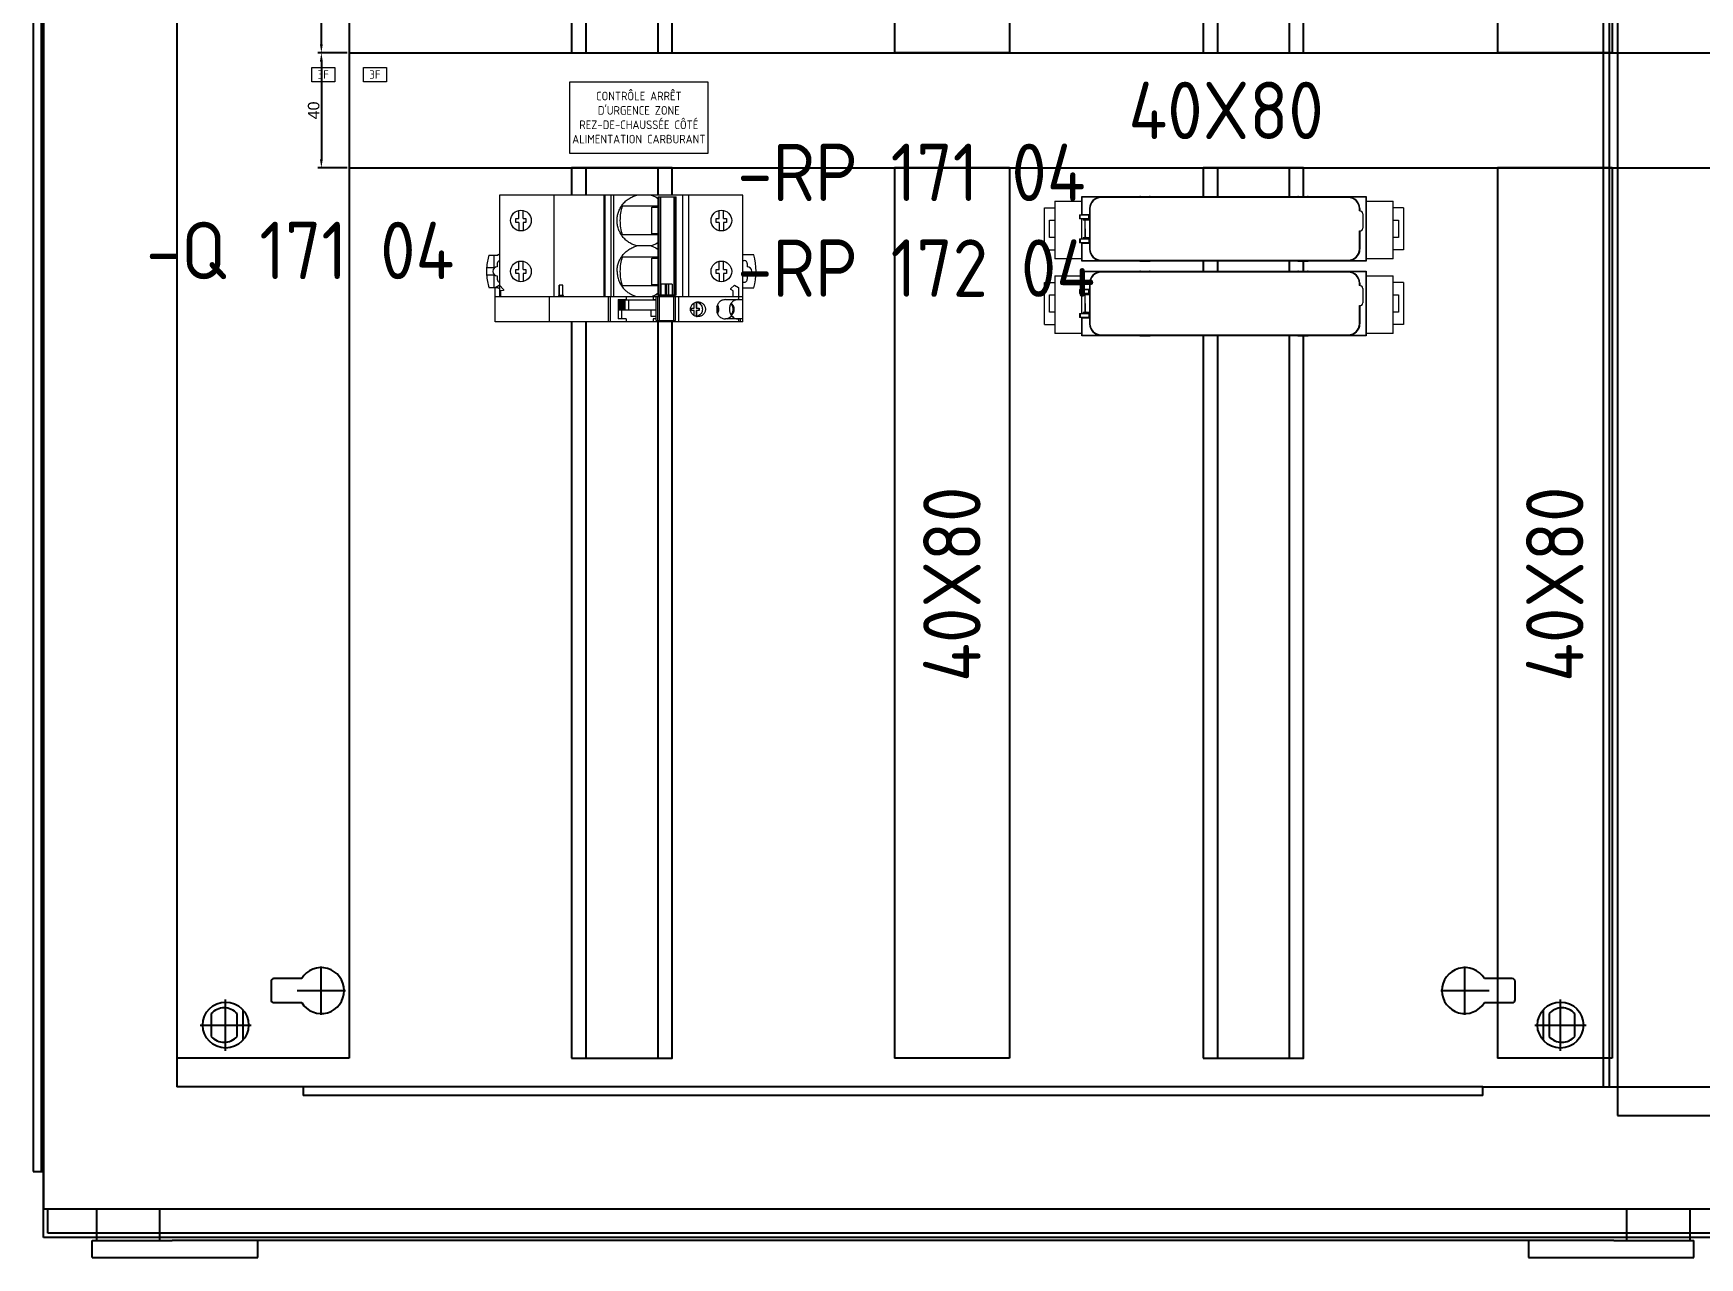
# Model space of a CAD drawing. Header units: millimetres. Extents: x 37984 to 70752, y 14140 to 37584.
# Drawn here: x 45240 to 45821, y 26760 to 27186 of the extents above; entities that cross this region are included whole.
import ezdxf
from ezdxf.enums import TextEntityAlignment as Align

# ---------------------------------------------------------------- set-up
doc = ezdxf.new("R2010")
doc.units = ezdxf.units.MM
doc.set_wipeout_variables(frame=1)
doc.layers.add('! NO PLOT !', color=7, linetype='Continuous', true_color=0xff75dd, plot=False)
doc.layers.add('000-PI-Oprema', color=30, linetype='Continuous', lineweight=5)
for name, color, linetype in [('000-PI-ORMAR', 2, 'Continuous'), ('000-PI_TEXT', 7, 'Continuous'), ('002-PI-Kabelska kanalica', 150, 'Continuous'), ('004-PI-DIN Šina', 3, 'Continuous')]:
    doc.layers.add(name, color=color, linetype=linetype)
doc.styles.add('PI0', font='isocpeur.ttf', dxfattribs={"width": 0.9})
doc.styles.get("Standard").update_dxf_attribs({"font": 'arial.ttf'})
doc.dimstyles.new('ISO-25', dxfattribs={"dimtxt": 4, "dimasz": 3, "dimexe": 1.25, "dimexo": 0.625, "dimtad": 1, "dimtxsty": 'Standard', "dimcen": 3, "dimadec": 0, "dimazin": 0, "dimtfac": 1, "dimtmove": 0, "dimatfit": 3, "dimfxl": 1, "dimarcsym": 0})

# ---------------------------------------------------------------- blocks, each defined once
blk = doc.blocks.new('8606.000_montažna')
at = {"layer": '! NO PLOT !'}
for p, q in [((51182.39, 38449.42), (51182.39, 36559.42)), ((50733.69, 36584.52), (50733.69, 36601.32)), ((51132.09, 36584.52), (51132.09, 36601.32)), ((50716.19, 36596.12), (50716.19, 36589.72)), ((50726.89, 36597.12), (50717.19, 36597.12)), ((51148.59, 36597.12), (51138.9, 36597.12)), ((51149.59, 36589.72), (51149.59, 36596.12)), ((50700.39, 36572.52), (50700.39, 36589.32)), ((50717.19, 36588.72), (50726.89, 36588.72)), ((50725.29, 36592.92), (50742.09, 36592.92)), ((51123.69, 36592.92), (51140.49, 36592.92)), ((51138.9, 36588.72), (51148.59, 36588.72)), ((51165.39, 36572.52), (51165.39, 36589.32)), ((50695.39, 36584.89), (50695.39, 36576.95)), ((50704.39, 36576.95), (50704.39, 36584.89)), ((50706.39, 36586.21), (50706.39, 36575.63)), ((51159.39, 36586.21), (51159.39, 36575.63)), ((51161.39, 36584.89), (51161.39, 36576.95)), ((51170.39, 36576.95), (51170.39, 36584.89)), ((50691.99, 36580.92), (50708.79, 36580.92)), ((51156.99, 36580.92), (51173.79, 36580.92))]:
    blk.add_line(p, q, dxfattribs=at)
for centre in [(50700.39, 36580.92), (51165.39, 36580.92)]:
    blk.add_circle(centre, 8, dxfattribs=at)
for centre, radius, start, end in [((50733.69, 36592.92), 8, 211.66824, 148.33176), ((51132.09, 36592.92), 8, 31.66824, 328.33176), ((50717.19, 36596.12), 1, 90, 180), ((51148.59, 36596.12), 1, 0, 90), ((50717.19, 36589.72), 1, 180, 270), ((51148.59, 36589.72), 1, 270, 0), ((50699.89, 36580.92), 6, 41.40962, 138.59038), ((51165.89, 36580.92), 6, 41.40962, 138.59038), ((50699.89, 36580.92), 6, 221.40962, 318.59038), ((51165.89, 36580.92), 6, 221.40962, 318.59038)]:
    blk.add_arc(centre, radius, start, end, dxfattribs=at)
at = {"layer": '000-PI-ORMAR'}
for p, q in [((50683.39, 38449.42), (50683.39, 36559.42)), ((50727.39, 36559.42), (50683.39, 36559.42)), ((51138.39, 36559.42), (50727.39, 36559.42)), ((50727.39, 36559.42), (50727.39, 36556.42)), ((51138.39, 36559.42), (51182.39, 36559.42)), ((51138.39, 36556.42), (51138.39, 36559.42)), ((51138.39, 36556.42), (50727.39, 36556.42))]:
    blk.add_line(p, q, dxfattribs=at)
blk = doc.blocks.new('*U529')
at = {"layer": '004-PI-DIN Šina'}
blk.add_lwpolyline([(220, -17.5), (220, 17.5), (0, 17.5), (0, -17.5)], close=True, dxfattribs=at)
for points in [[(0, 12.5), (220, 12.5)], [(0, -12.5), (220, -12.5)]]:
    blk.add_lwpolyline(points, dxfattribs=at)
blk = doc.blocks.new('*U528')
at = {"layer": '002-PI-Kabelska kanalica'}
for p, q in [((-20, 120), (20, 120)), ((-20, -100), (-20, 120)), ((20, -100), (20, 120)), ((-20, -100), (20, -100))]:
    blk.add_line(p, q, dxfattribs=at)
blk = doc.blocks.new('*U745')
at = {"layer": '002-PI-Kabelska kanalica'}
for p, q in [((-20, 470), (20, 470)), ((-20, -100), (-20, 470)), ((20, -100), (20, 470)), ((-20, -100), (20, -100))]:
    blk.add_line(p, q, dxfattribs=at)
blk = doc.blocks.new('*D788')
at = {"layer": '! NO PLOT !', "color": 0, "lineweight": -2, "ltscale": 0.25, "transparency": 16777216}
for p, q in [((45349.86, 27399.4), (45339.57, 27399.4)), ((45340.82, 27182.4), (45340.82, 27396.4)), ((45349.86, 27179.4), (45339.57, 27179.4))]:
    blk.add_line(p, q, dxfattribs=at)
at = {"layer": '! NO PLOT !', "color": 0, "ltscale": 0.25, "transparency": 16777216}
for points in [[(45340.32, 27396.4), (45341.32, 27396.4), (45340.82, 27399.4)], [(45340.32, 27182.4), (45341.32, 27182.4), (45340.82, 27179.4)]]:
    blk.add_solid(points, dxfattribs=at)
at = {"layer": 'Defpoints', "color": 0, "ltscale": 0.25, "transparency": 16777216}
for p in [(45340.82, 27399.4), (45350.48, 27399.4), (45350.48, 27179.4)]:
    blk.add_point(p, dxfattribs=at)
at = {"layer": '! NO PLOT !', "color": 0, "ltscale": 0.25, "transparency": 16777216, "insert": (45338.15, 27289.4), "char_height": 4, "attachment_point": 5, "rotation": 90}
blk.add_mtext('220', dxfattribs=at)
blk = doc.blocks.new('*D793')
at = {"layer": '! NO PLOT !', "color": 0, "lineweight": -2, "ltscale": 0.25, "transparency": 16777216}
for p, q in [((45349.86, 27179.4), (45339.57, 27179.4)), ((45340.82, 27176.4), (45340.82, 27142.4)), ((45349.86, 27139.4), (45339.57, 27139.4))]:
    blk.add_line(p, q, dxfattribs=at)
at = {"layer": '! NO PLOT !', "color": 0, "ltscale": 0.25, "transparency": 16777216}
for points in [[(45340.32, 27176.4), (45341.32, 27176.4), (45340.82, 27179.4)], [(45340.32, 27142.4), (45341.32, 27142.4), (45340.82, 27139.4)]]:
    blk.add_solid(points, dxfattribs=at)
at = {"layer": 'Defpoints', "color": 0, "ltscale": 0.25, "transparency": 16777216}
for p in [(45350.48, 27179.4), (45340.82, 27139.4), (45350.48, 27139.4)]:
    blk.add_point(p, dxfattribs=at)
at = {"layer": '! NO PLOT !', "color": 0, "ltscale": 0.25, "transparency": 16777216, "insert": (45338.15, 27159.4), "char_height": 4, "attachment_point": 5, "rotation": 90}
blk.add_mtext('40', dxfattribs=at)
blk = doc.blocks.new('*U1086')
at = {"layer": '004-PI-DIN Šina'}
blk.add_lwpolyline([(310, -17.5), (310, 17.5), (0, 17.5), (0, -17.5)], close=True, dxfattribs=at)
for points in [[(0, 12.5), (310, 12.5)], [(0, -12.5), (310, -12.5)]]:
    blk.add_lwpolyline(points, dxfattribs=at)
blk = doc.blocks.new('*U1085')
at = {"layer": '002-PI-Kabelska kanalica'}
for p, q in [((-20, 210), (20, 210)), ((-20, -100), (-20, 210)), ((20, -100), (20, 210)), ((-20, -100), (20, -100))]:
    blk.add_line(p, q, dxfattribs=at)
blk = doc.blocks.new('*U1084')
at = {"layer": '002-PI-Kabelska kanalica'}
for p, q in [((-20, 1510), (40, 1510)), ((-20, -100), (-20, 1510)), ((40, -100), (40, 1510))]:
    blk.add_line(p, q, dxfattribs=at)
blk = doc.blocks.new('spojnica')
at = {"layer": '! NO PLOT !', "transparency": 33554687}
for p, q in [((44763.49, 28809.4), (44763.49, 26919.4)), ((44768.49, 28811.5), (44768.49, 26919.4))]:
    blk.add_line(p, q, dxfattribs=at)
at = {"layer": '000-PI-ORMAR', "transparency": 33554687}
for p, q in [((44763.49, 26919.4), (44861.49, 26919.4)), ((44768.49, 26919.4), (44768.49, 26909.4)), ((44768.49, 26909.4), (44856.49, 26909.4))]:
    blk.add_line(p, q, dxfattribs=at)
blk = doc.blocks.new('A9F74206')
at = {"layer": '000-PI-Oprema'}
for centre, radius, start, end in [((43774.23, 37206.69), 19.35, 93.76682, 107.19779), ((43774.23, 37206.69), 19.35, 86.35908, 93.76682), ((43774.23, 37206.69), 19.35, 72.93368, 86.35908), ((43774.21, 37154.14), 22, 254.84901, 285.15099)]:
    blk.add_arc(centre, radius, start, end, dxfattribs=at)
at = {"ltscale": 0.25}
blk.add_wipeout([(43765.36, 37221.54), (43800.76, 37221.54), (43800.76, 37136.74), (43765.36, 37136.74)], dxfattribs=at).dxf.layer = '000-PI-Oprema'
at = {"layer": '000-PI-Oprema'}
for p, q in [((43765.36, 37136.74), (43765.36, 37221.54)), ((43800.76, 37221.54), (43765.36, 37221.54)), ((43768.51, 37223.54), (43768.51, 37225.18)), ((43768.51, 37222.11), (43768.51, 37223.54)), ((43772.96, 37223.54), (43768.51, 37223.54)), ((43772.66, 37222.31), (43771.46, 37222.31)), ((43772.96, 37226), (43772.96, 37223.54)), ((43775.46, 37223.54), (43775.46, 37226)), ((43779.91, 37223.54), (43775.46, 37223.54)), ((43776.96, 37222.31), (43775.76, 37222.31)), ((43779.91, 37225.19), (43779.91, 37223.54)), ((43779.91, 37223.54), (43779.91, 37222.11)), ((43800.76, 37136.74), (43800.76, 37221.54)), ((43773.51, 37214.81), (43770.69, 37214.81)), ((43773.51, 37214.81), (43773.51, 37215.81)), ((43773.51, 37215.81), (43774.91, 37215.81)), ((43774.91, 37215.81), (43774.91, 37214.81)), ((43774.91, 37214.81), (43777.73, 37214.81)), ((43791.21, 37214.81), (43788.39, 37214.81)), ((43791.21, 37214.81), (43791.21, 37215.81)), ((43791.21, 37215.81), (43792.61, 37215.81)), ((43792.61, 37215.81), (43792.61, 37214.81)), ((43792.61, 37214.81), (43795.43, 37214.81)), ((43773.51, 37213.31), (43770.69, 37213.31)), ((43773.51, 37212.31), (43773.51, 37213.31)), ((43774.91, 37212.31), (43773.51, 37212.31)), ((43774.91, 37213.31), (43774.91, 37212.31)), ((43774.91, 37213.31), (43777.73, 37213.31)), ((43791.21, 37213.31), (43788.39, 37213.31)), ((43791.21, 37212.31), (43791.21, 37213.31)), ((43792.61, 37212.31), (43791.21, 37212.31)), ((43792.61, 37213.31), (43792.61, 37212.31)), ((43792.61, 37213.31), (43795.43, 37213.31)), ((43800.76, 37202.64), (43765.36, 37202.64)), ((43800.76, 37185.14), (43765.36, 37185.14)), ((43765.36, 37184.74), (43800.76, 37184.74)), ((43765.36, 37182.64), (43800.76, 37182.64)), ((43800.76, 37181.84), (43765.36, 37181.84)), ((43769.21, 37166.23), (43769.21, 37178.78)), ((43779.21, 37166.23), (43779.21, 37178.78)), ((43786.91, 37166.23), (43786.91, 37178.78)), ((43796.91, 37166.23), (43796.91, 37178.78)), ((43769.56, 37166.23), (43769.56, 37168.44)), ((43769.56, 37168.44), (43778.86, 37168.44)), ((43778.86, 37168.44), (43778.86, 37166.23)), ((43783.06, 37168.72), (43783.06, 37173.72)), ((43787.26, 37168.44), (43796.56, 37168.44)), ((43787.26, 37166.23), (43787.26, 37168.44)), ((43796.56, 37168.44), (43796.56, 37166.23)), ((43765.91, 37159.95), (43765.91, 37166.23)), ((43765.91, 37166.23), (43800.21, 37166.23)), ((43800.21, 37165.96), (43765.91, 37165.96)), ((43800.21, 37165.39), (43765.91, 37165.39)), ((43800.21, 37166.23), (43800.21, 37159.95)), ((43765.36, 37157.64), (43800.76, 37157.64)), ((43800.21, 37160.79), (43765.91, 37160.79)), ((43765.91, 37160.16), (43800.21, 37160.16)), ((43765.91, 37159.95), (43800.21, 37159.95)), ((43800.76, 37155.63), (43765.36, 37155.63)), ((43773.51, 37144.99), (43770.69, 37144.99)), ((43773.51, 37145.99), (43774.91, 37145.99)), ((43773.51, 37144.99), (43773.51, 37145.99)), ((43774.91, 37145.99), (43774.91, 37144.99)), ((43774.91, 37144.99), (43777.73, 37144.99)), ((43791.21, 37144.99), (43788.39, 37144.99)), ((43791.21, 37145.99), (43792.61, 37145.99)), ((43791.21, 37144.99), (43791.21, 37145.99)), ((43792.61, 37145.99), (43792.61, 37144.99)), ((43792.61, 37144.99), (43795.43, 37144.99)), ((43773.51, 37143.49), (43770.69, 37143.49)), ((43773.51, 37142.49), (43773.51, 37143.49)), ((43774.91, 37142.49), (43773.51, 37142.49)), ((43774.91, 37143.49), (43777.73, 37143.49)), ((43774.91, 37143.49), (43774.91, 37142.49)), ((43791.21, 37143.49), (43788.39, 37143.49)), ((43791.21, 37142.49), (43791.21, 37143.49)), ((43792.61, 37142.49), (43791.21, 37142.49)), ((43792.61, 37143.49), (43795.43, 37143.49)), ((43792.61, 37143.49), (43792.61, 37142.49)), ((43765.36, 37136.74), (43800.76, 37136.74)), ((43768.46, 37136.74), (43768.46, 37132.91)), ((43772.61, 37135.24), (43771.46, 37135.24)), ((43776.96, 37135.24), (43775.81, 37135.24)), ((43779.96, 37132.91), (43779.96, 37136.74))]:
    blk.add_line(p, q, dxfattribs=at)
for points in [[(43766.62, 37166.23), (43765.95, 37167.15), (43765.36, 37168.72)], [(43783.06, 37168.72), (43782.43, 37167.05), (43781.81, 37166.23)], [(43784.31, 37166.23), (43783.68, 37167.09), (43783.06, 37168.72)], [(43800.76, 37168.72), (43800.12, 37167.04), (43799.51, 37166.23)]]:
    blk.add_lwpolyline(points, dxfattribs=at)
for centre in [(43774.21, 37214.06), (43791.91, 37214.06), (43774.21, 37144.24), (43791.91, 37144.24)]:
    blk.add_circle(centre, 3.6, dxfattribs=at)
for centre, radius, start, end in [((43767.51, 37222.33), 0.997, 308.51626, 347.03189), ((43767.51, 37222.33), 0.997, 347.0631, 359.98494), ((43771.46, 37221.31), 1, 90.0557, 166.52402), ((43776.96, 37221.31), 1, 13.47391, 89.94427), ((43780.91, 37222.33), 0.998, 180.01521, 192.87361), ((43780.91, 37222.33), 0.997, 192.9049, 231.4838), ((43771.46, 37136.24), 1, 149.9964, 270), ((43774.21, 37135.24), 1.6, 180, 0), ((43776.96, 37136.24), 1, 270, 30.00379)]:
    blk.add_arc(centre, radius, start, end, dxfattribs=at)
blk.add_ellipse((43774.21, 37222.31), major_axis=(0, 1.55), ratio=0.997493, start_param=-1.570796, end_param=1.570796, dxfattribs=at)
for points, knots in [([(43768.51, 37222.11), (43768.51, 37222.01), (43768.48, 37221.8), (43768.39, 37221.62), (43768.33, 37221.53)], [0, 0, 0, 0, 0.500039, 1, 1, 1, 1]), ([(43780.09, 37221.53), (43780.03, 37221.62), (43779.94, 37221.8), (43779.91, 37222.01), (43779.91, 37222.11)], [0, 0, 0, 0, 0.499961, 1, 1, 1, 1]), ([(43774.21, 37180.56), (43773.65, 37180.56), (43772.52, 37180.45), (43770.88, 37179.98), (43769.36, 37179.21), (43768.46, 37178.52), (43768.04, 37178.14)], [0, 0, 0, 0, 0.249983, 0.499973, 0.749982, 1, 1, 1, 1]), ([(43774.21, 37180.56), (43774.71, 37180.56), (43775.47, 37180.5), (43776.45, 37180.29), (43777.41, 37180), (43778.56, 37179.49), (43779.82, 37178.67), (43780.93, 37177.65), (43781.86, 37176.46), (43782.59, 37175.14), (43782.93, 37174.2), (43783.06, 37173.72)], [0, 0, 0, 0, 0.125046, 0.187644, 0.250209, 0.375224, 0.500253, 0.625262, 0.750232, 0.875163, 1, 1, 1, 1]), ([(43783.06, 37173.72), (43783.19, 37174.2), (43783.54, 37175.14), (43784.26, 37176.46), (43785.2, 37177.65), (43786.31, 37178.67), (43787.57, 37179.49), (43788.95, 37180.1), (43790.41, 37180.47), (43791.41, 37180.56), (43791.91, 37180.56)], [0, 0, 0, 0, 0.124861, 0.249813, 0.374793, 0.499813, 0.624849, 0.749888, 0.874952, 1, 1, 1, 1]), ([(43791.91, 37180.56), (43792.41, 37180.56), (43793.17, 37180.5), (43794.15, 37180.29), (43795.11, 37180), (43796.26, 37179.49), (43797.52, 37178.67), (43798.63, 37177.65), (43799.56, 37176.46), (43800.29, 37175.14), (43800.63, 37174.2), (43800.76, 37173.72)], [0, 0, 0, 0, 0.125046, 0.187644, 0.250209, 0.375224, 0.500253, 0.625262, 0.750232, 0.875163, 1, 1, 1, 1]), ([(43765.36, 37173.72), (43765.48, 37174.14), (43765.77, 37174.96), (43766.37, 37176.13), (43767.12, 37177.2), (43767.72, 37177.84), (43768.04, 37178.14)], [0, 0, 0, 0, 0.249803, 0.499808, 0.749905, 1, 1, 1, 1]), ([(43774.21, 37179.55), (43773.35, 37179.55), (43771.66, 37179.42), (43770, 37179.04), (43769.21, 37178.78)], [0, 0, 0, 0, 0.509146, 1, 1, 1, 1]), ([(43779.21, 37178.78), (43778.42, 37179.04), (43776.77, 37179.42), (43775.07, 37179.55), (43774.21, 37179.55)], [0, 0, 0, 0, 0.490854, 1, 1, 1, 1]), ([(43791.91, 37179.55), (43791.05, 37179.55), (43789.36, 37179.42), (43787.7, 37179.04), (43786.91, 37178.78)], [0, 0, 0, 0, 0.509146, 1, 1, 1, 1]), ([(43796.91, 37178.78), (43796.12, 37179.04), (43794.47, 37179.42), (43792.77, 37179.55), (43791.91, 37179.55)], [0, 0, 0, 0, 0.490854, 1, 1, 1, 1])]:
    blk.add_open_spline(points, degree=3, knots=knots, dxfattribs=at)
blk = doc.blocks.new('A9A26914')
at = {"layer": '000-PI-Oprema'}
for p, q in [((43592.56, 37141.85), (43593.37, 37140.45)), ((43593.32, 37118.23), (43593.32, 37119.58)), ((43593.67, 37080.21), (43593.67, 37084.29)), ((43593.37, 37058.51), (43592.53, 37057.05))]:
    blk.add_line(p, q, dxfattribs=at)
at = {"ltscale": 0.25}
blk.add_wipeout([(43580.62, 37055.55), (43589.32, 37055.55), (43589.32, 37141.85), (43580.62, 37141.85)], dxfattribs=at).dxf.layer = '000-PI-Oprema'
at = {"layer": '000-PI-Oprema'}
for p, q in [((43580.62, 37055.55), (43580.62, 37141.85)), ((43580.62, 37141.85), (43592.56, 37141.85)), ((43589.32, 37085.77), (43589.32, 37141.85)), ((43591.37, 37139.95), (43589.32, 37139.95)), ((43591.46, 37138.95), (43591.37, 37139.95)), ((43593.37, 37140.45), (43591.87, 37138.95)), ((43591.87, 37138.95), (43591.46, 37138.95)), ((43580.62, 37122.95), (43589.32, 37122.95)), ((43589.32, 37119.67), (43589.72, 37119.67)), ((43589.72, 37119.66), (43589.32, 37119.66)), ((43589.72, 37119.51), (43589.32, 37119.51)), ((43589.32, 37118.05), (43589.72, 37118.05)), ((43589.72, 37118.05), (43589.72, 37119.67)), ((43593.32, 37119.58), (43589.72, 37119.58)), ((43589.72, 37119.58), (43593.32, 37119.58)), ((43589.72, 37119.52), (43593.32, 37119.52)), ((43589.72, 37118.23), (43593.32, 37118.23)), ((43589.32, 37102.44), (43580.62, 37102.44)), ((43580.62, 37101.65), (43589.32, 37101.65)), ((43581.62, 37096.19), (43581.62, 37098.96)), ((43588.32, 37098.96), (43581.62, 37098.96)), ((43584.62, 37085.77), (43584.62, 37098.76)), ((43584.62, 37098.76), (43588.12, 37098.76)), ((43588.12, 37098.72), (43584.62, 37098.72)), ((43584.62, 37098.61), (43588.12, 37098.61)), ((43588.12, 37085.77), (43588.12, 37098.76)), ((43588.32, 37098.96), (43588.32, 37096.19)), ((43581.62, 37096.19), (43580.62, 37096.19)), ((43581.62, 37097.69), (43584.62, 37097.69)), ((43588.12, 37098.28), (43584.62, 37098.28)), ((43584.62, 37098.05), (43588.12, 37098.05)), ((43588.12, 37097.72), (43584.62, 37097.72)), ((43584.62, 37097.49), (43588.12, 37097.49)), ((43588.12, 37097.16), (43584.62, 37097.16)), ((43584.62, 37097.03), (43588.12, 37097.03)), ((43588.12, 37096.72), (43584.62, 37096.72)), ((43584.62, 37095.33), (43588.12, 37095.33)), ((43588.12, 37097.69), (43588.32, 37097.69)), ((43589.32, 37096.19), (43588.32, 37096.19)), ((43581.62, 37085.77), (43581.62, 37086.84)), ((43584.62, 37087.65), (43582.62, 37087.65)), ((43582.62, 37087.65), (43582.62, 37085.77)), ((43588.32, 37086.84), (43588.32, 37085.77)), ((43581.12, 37085.77), (43589.37, 37085.77)), ((43581.12, 37085.77), (43581.12, 37079.02)), ((43589.37, 37085.28), (43581.12, 37085.28)), ((43581.12, 37084.64), (43589.37, 37084.64)), ((43589.37, 37079.02), (43589.37, 37085.77)), ((43593.67, 37084.29), (43589.37, 37084.29)), ((43589.37, 37084), (43593.67, 37084)), ((43593.67, 37082.64), (43589.37, 37082.64)), ((43593.67, 37082.21), (43589.37, 37082.21)), ((43589.37, 37081.31), (43593.67, 37081.31)), ((43589.32, 37077.95), (43580.62, 37077.95)), ((43589.37, 37079.75), (43581.12, 37079.75)), ((43589.37, 37079.1), (43581.12, 37079.1)), ((43581.12, 37079.02), (43589.37, 37079.02)), ((43589.32, 37055.55), (43589.32, 37079.02)), ((43593.67, 37080.21), (43589.37, 37080.21)), ((43584.57, 37071.74), (43582.48, 37071.74)), ((43584.57, 37071.77), (43582.49, 37071.77)), ((43582.76, 37072.5), (43584.57, 37072.5)), ((43584.57, 37073.42), (43585.37, 37073.42)), ((43584.57, 37072.5), (43584.57, 37073.42)), ((43584.57, 37070.83), (43584.57, 37071.77)), ((43585.37, 37070.85), (43584.57, 37070.85)), ((43585.37, 37070.83), (43584.57, 37070.83)), ((43585.37, 37073.42), (43585.37, 37072.5)), ((43585.37, 37072.5), (43587.18, 37072.5)), ((43587.46, 37071.77), (43585.37, 37071.77)), ((43585.37, 37071.77), (43585.37, 37070.83)), ((43587.46, 37071.74), (43585.37, 37071.74)), ((43585.32, 37064.67), (43584.62, 37064.67)), ((43581.62, 37055.55), (43581.62, 37061.64)), ((43581.62, 37061.05), (43582.57, 37059.55)), ((43582.57, 37059.05), (43581.62, 37059.05)), ((43582.57, 37059.55), (43582.57, 37059.05)), ((43585.37, 37060.17), (43584.57, 37060.17)), ((43585.32, 37060.18), (43584.62, 37060.18)), ((43588.32, 37061.64), (43588.32, 37055.55)), ((43589.32, 37058.95), (43591.37, 37058.95)), ((43591.37, 37058.95), (43591.81, 37059.7)), ((43591.81, 37059.7), (43592.18, 37059.7)), ((43592.18, 37059.7), (43593.37, 37058.51)), ((43581.62, 37057.05), (43580.62, 37057.05)), ((43580.62, 37056.35), (43581.62, 37056.35)), ((43580.62, 37055.55), (43589.32, 37055.55)), ((43592.53, 37057.05), (43588.32, 37057.05))]:
    blk.add_line(p, q, dxfattribs=at)
for centre, radius, start, end in [((43584.83, 37072.14), 2.41, 191.01487, 198.7633), ((43584.83, 37072.14), 2.41, 198.75957, 203.33785), ((43585.11, 37072.14), 2.41, 336.66299, 341.24104), ((43585.12, 37072.14), 2.4, 341.23729, 348.99786), ((43584.97, 37066.95), 2.61, 245.66057, 256.70555), ((43584.97, 37066.97), 2.63, 256.71095, 261.10843), ((43584.97, 37066.98), 2.64, 261.10298, 269.9851), ((43584.97, 37066.98), 2.64, 270.01491, 278.89762), ((43584.97, 37066.97), 2.63, 278.89218, 283.28989), ((43584.98, 37066.95), 2.61, 283.2884, 294.35386), ((43584.56, 37057.2), 2.96, 130.15609, 132.15449)]:
    blk.add_arc(centre, radius, start, end, dxfattribs=at)
for points in [[(43581.62, 37086.84), (43581.29, 37086.84), (43580.96, 37086.84), (43580.62, 37086.84)], [(43589.32, 37086.84), (43588.99, 37086.84), (43588.66, 37086.84), (43588.32, 37086.84)]]:
    blk.add_open_spline(points, degree=3, dxfattribs=at)
for points, knots in [([(43582.42, 37071.19), (43582.42, 37071.36), (43582.45, 37071.7), (43582.6, 37072.19), (43582.83, 37072.64), (43583.15, 37073.05), (43583.53, 37073.38), (43583.98, 37073.63), (43584.46, 37073.78), (43584.8, 37073.82), (43584.97, 37073.82)], [0, 0, 0, 0, 0.124919, 0.249956, 0.374927, 0.499943, 0.624963, 0.749961, 0.875027, 1, 1, 1, 1]), ([(43584.97, 37068.59), (43584.8, 37068.59), (43584.47, 37068.62), (43583.98, 37068.77), (43583.53, 37069.02), (43583.15, 37069.35), (43582.83, 37069.75), (43582.6, 37070.2), (43582.45, 37070.69), (43582.42, 37071.03), (43582.42, 37071.19)], [0, 0, 0, 0, 0.125015, 0.250108, 0.375103, 0.5001, 0.625084, 0.750024, 0.875056, 1, 1, 1, 1]), ([(43584.97, 37069.67), (43584.72, 37069.67), (43584.22, 37069.74), (43583.54, 37070.05), (43582.98, 37070.54), (43582.72, 37070.96), (43582.62, 37071.19)], [0, 0, 0, 0, 0.252806, 0.5042, 0.753336, 1, 1, 1, 1]), ([(43584.97, 37073.82), (43585.14, 37073.82), (43585.48, 37073.78), (43585.97, 37073.63), (43586.41, 37073.38), (43586.8, 37073.05), (43587.11, 37072.64), (43587.35, 37072.19), (43587.49, 37071.7), (43587.52, 37071.36), (43587.52, 37071.19)], [0, 0, 0, 0, 0.124979, 0.250049, 0.375041, 0.500054, 0.625065, 0.750031, 0.875075, 1, 1, 1, 1]), ([(43587.52, 37071.19), (43587.52, 37071.03), (43587.49, 37070.69), (43587.35, 37070.2), (43587.11, 37069.75), (43586.8, 37069.35), (43586.41, 37069.02), (43585.97, 37068.77), (43585.48, 37068.62), (43585.14, 37068.59), (43584.97, 37068.59)], [0, 0, 0, 0, 0.12494, 0.249969, 0.374913, 0.499901, 0.624903, 0.749901, 0.87499, 1, 1, 1, 1]), ([(43587.33, 37071.19), (43587.23, 37070.96), (43586.97, 37070.54), (43586.4, 37070.05), (43585.72, 37069.74), (43585.22, 37069.67), (43584.97, 37069.67)], [0, 0, 0, 0, 0.246664, 0.4958, 0.747194, 1, 1, 1, 1]), ([(43584.62, 37064.67), (43584.43, 37064.67), (43584.03, 37064.63), (43583.46, 37064.45), (43582.94, 37064.17), (43582.48, 37063.79), (43582.11, 37063.32), (43581.83, 37062.8), (43581.66, 37062.23), (43581.62, 37061.83), (43581.62, 37061.64)], [0, 0, 0, 0, 0.12527, 0.250537, 0.375716, 0.500798, 0.625765, 0.75061, 0.875372, 1, 1, 1, 1]), ([(43583.42, 37064.41), (43583.64, 37064.24), (43584.14, 37063.99), (43584.7, 37063.9), (43584.97, 37063.9)], [0, 0, 0, 0, 0.49829, 1, 1, 1, 1]), ([(43584.97, 37063.9), (43585.25, 37063.9), (43585.8, 37063.99), (43586.3, 37064.24), (43586.53, 37064.41)], [0, 0, 0, 0, 0.50171, 1, 1, 1, 1]), ([(43588.32, 37061.64), (43588.32, 37061.83), (43588.28, 37062.23), (43588.11, 37062.8), (43587.84, 37063.32), (43587.46, 37063.78), (43587.01, 37064.17), (43586.48, 37064.45), (43585.92, 37064.63), (43585.52, 37064.67), (43585.32, 37064.67)], [0, 0, 0, 0, 0.124613, 0.249358, 0.374199, 0.499167, 0.62425, 0.749435, 0.874718, 1, 1, 1, 1]), ([(43582.25, 37059.06), (43582.15, 37058.93), (43581.97, 37058.66), (43581.77, 37058.23), (43581.65, 37057.76), (43581.62, 37057.44), (43581.62, 37057.29)], [0, 0, 0, 0, 0.251445, 0.501677, 0.751234, 1, 1, 1, 1]), ([(43584.62, 37060.18), (43584.44, 37060.18), (43584.08, 37060.15), (43583.56, 37060.01), (43583.08, 37059.79), (43582.78, 37059.58), (43582.65, 37059.47)], [0, 0, 0, 0, 0.251122, 0.501975, 0.751634, 1, 1, 1, 1]), ([(43582.87, 37059.64), (43582.99, 37059.47), (43583.26, 37059.17), (43583.78, 37058.83), (43584.36, 37058.62), (43584.77, 37058.57), (43584.97, 37058.57)], [0, 0, 0, 0, 0.247399, 0.496815, 0.747955, 1, 1, 1, 1]), ([(43584.97, 37059.01), (43584.8, 37059.01), (43584.45, 37059.04), (43583.95, 37059.2), (43583.5, 37059.44), (43583.23, 37059.67), (43583.11, 37059.79)], [0, 0, 0, 0, 0.251537, 0.502418, 0.752062, 1, 1, 1, 1]), ([(43586.83, 37059.79), (43586.71, 37059.67), (43586.45, 37059.44), (43585.99, 37059.2), (43585.49, 37059.04), (43585.15, 37059.01), (43584.97, 37059.01)], [0, 0, 0, 0, 0.247939, 0.497584, 0.748464, 1, 1, 1, 1]), ([(43584.97, 37058.57), (43585.18, 37058.57), (43585.59, 37058.62), (43586.17, 37058.83), (43586.68, 37059.17), (43586.96, 37059.47), (43587.07, 37059.64)], [0, 0, 0, 0, 0.252045, 0.503185, 0.752601, 1, 1, 1, 1]), ([(43588.32, 37057.29), (43588.32, 37057.48), (43588.28, 37057.86), (43588.11, 37058.4), (43587.83, 37058.91), (43587.46, 37059.35), (43587, 37059.71), (43586.48, 37059.98), (43585.91, 37060.15), (43585.52, 37060.18), (43585.32, 37060.18)], [0, 0, 0, 0, 0.12283, 0.246082, 0.369858, 0.494448, 0.619883, 0.746065, 0.872922, 1, 1, 1, 1])]:
    blk.add_open_spline(points, degree=3, knots=knots, dxfattribs=at)
blk = doc.blocks.new('XPSBAC14AC')
blk.add_wipeout([(51947.94, 38327.31), (51951.03, 38327.31), (51951.03, 38330.91), (51965.63, 38330.91), (51965.63, 38327.31), (51967.94, 38327.31), (51967.94, 38317.9), (51969.58, 38317.9), (51969.58, 38218.9), (51967.94, 38218.9), (51967.94, 38209.5), (51965.63, 38209.5), (51965.63, 38205.9), (51951.03, 38205.9), (51951.03, 38209.5), (51947.94, 38209.5), (51947.94, 38218.9), (51947.08, 38218.9), (51947.08, 38317.9), (51947.94, 38317.9)]).dxf.layer = '000-PI-Oprema'
at = {"layer": '000-PI-Oprema'}
for p, q in [((51951.03, 38330.91), (51965.63, 38330.91)), ((51951.03, 38330.91), (51951.03, 38327.31)), ((51955.34, 38329.2), (51961.33, 38329.2)), ((51955.34, 38327.31), (51955.34, 38329.2)), ((51961.33, 38329.2), (51961.33, 38327.31)), ((51965.63, 38330.91), (51965.63, 38327.31)), ((51967.94, 38327.31), (51947.94, 38327.31)), ((51947.94, 38317.9), (51947.94, 38327.31)), ((51967.94, 38327.31), (51967.94, 38317.9)), ((51947.08, 38317.9), (51953.47, 38317.9)), ((51947.17, 38317.82), (51947.08, 38317.9)), ((51947.08, 38299.18), (51947.08, 38317.9)), ((51947.17, 38317.82), (51953.33, 38317.82)), ((51947.17, 38218.99), (51947.17, 38317.82)), ((51953.33, 38317.9), (51953.33, 38315.25)), ((51953.47, 38317.4), (51953.33, 38317.4)), ((51954.89, 38318.75), (51953.47, 38318.75)), ((51953.47, 38315.09), (51953.47, 38318.75)), ((51954.89, 38318.56), (51953.47, 38318.56)), ((51954.89, 38318.75), (51954.89, 38315.09)), ((51954.89, 38317.9), (51961.77, 38317.9)), ((51955.33, 38317.4), (51954.89, 38317.4)), ((51955.33, 38317.4), (51955.33, 38315.4)), ((51961.77, 38317.4), (51961.33, 38317.4)), ((51961.33, 38315.4), (51961.33, 38317.4)), ((51963.19, 38318.75), (51961.77, 38318.75)), ((51961.77, 38315.09), (51961.77, 38318.75)), ((51961.77, 38318.56), (51963.19, 38318.56)), ((51963.19, 38318.75), (51963.19, 38315.09)), ((51963.19, 38317.9), (51969.58, 38317.9)), ((51963.33, 38317.4), (51963.19, 38317.4)), ((51963.33, 38317.9), (51963.33, 38315.25)), ((51963.33, 38317.82), (51969.49, 38317.82)), ((51969.49, 38317.82), (51969.58, 38317.9)), ((51969.49, 38317.82), (51969.49, 38218.99)), ((51969.58, 38317.9), (51969.58, 38299.18)), ((51953.47, 38315.25), (51951.28, 38315.25)), ((51951.28, 38315.08), (51951.28, 38315.25)), ((51965.38, 38315.08), (51951.28, 38315.08)), ((51953.47, 38315.4), (51953.33, 38315.4)), ((51954.89, 38315.46), (51953.47, 38315.46)), ((51955.33, 38315.4), (51954.89, 38315.4)), ((51961.77, 38315.25), (51954.89, 38315.25)), ((51955.33, 38316.76), (51958.33, 38316.79)), ((51958.33, 38316.79), (51961.33, 38316.76)), ((51961.77, 38315.4), (51961.33, 38315.4)), ((51961.77, 38315.46), (51963.19, 38315.46)), ((51963.33, 38315.4), (51963.19, 38315.4)), ((51965.38, 38315.25), (51963.19, 38315.25)), ((51965.38, 38315.25), (51965.38, 38315.08)), ((51947.28, 38311.25), (51947.45, 38311.25)), ((51947.28, 38311.25), (51947.28, 38225.05)), ((51947.45, 38311.25), (51947.45, 38225.05)), ((51969.21, 38311.25), (51969.38, 38311.25)), ((51969.21, 38225.05), (51969.21, 38311.25)), ((51969.38, 38225.05), (51969.38, 38311.25)), ((51947.14, 38300.15), (51947.08, 38300.15)), ((51969.58, 38300.15), (51969.53, 38300.15)), ((51947.02, 38297.5), (51947.11, 38297.5)), ((51947.02, 38294.3), (51947.02, 38297.5)), ((51947.11, 38294.3), (51947.02, 38294.3)), ((51947.06, 38299.15), (51947.14, 38299.23)), ((51947.06, 38297.5), (51947.06, 38299.15)), ((51947.06, 38292.65), (51947.06, 38294.3)), ((51947.11, 38297.67), (51947.08, 38297.67)), ((51947.08, 38297.67), (51947.08, 38297.5)), ((51947.08, 38294.3), (51947.08, 38294.13)), ((51947.11, 38294.13), (51947.11, 38297.67)), ((51969.53, 38299.23), (51969.61, 38299.15)), ((51969.59, 38297.67), (51969.56, 38297.67)), ((51969.56, 38297.67), (51969.56, 38294.13)), ((51969.56, 38297.5), (51969.64, 38297.5)), ((51969.64, 38294.3), (51969.56, 38294.3)), ((51969.59, 38297.5), (51969.59, 38297.67)), ((51969.59, 38294.13), (51969.59, 38294.3)), ((51969.61, 38299.15), (51969.61, 38297.5)), ((51969.61, 38294.3), (51969.61, 38292.65)), ((51969.64, 38297.5), (51969.64, 38294.3)), ((51947.14, 38292.58), (51947.06, 38292.65)), ((51947.08, 38294.13), (51947.11, 38294.13)), ((51947.08, 38244.18), (51947.08, 38292.63)), ((51947.08, 38291.65), (51947.14, 38291.65)), ((51969.61, 38292.65), (51969.53, 38292.58)), ((51969.53, 38291.65), (51969.58, 38291.65)), ((51969.56, 38294.13), (51969.59, 38294.13)), ((51969.58, 38292.63), (51969.58, 38244.18)), ((51947.02, 38239.3), (51947.02, 38242.5)), ((51947.02, 38242.5), (51947.11, 38242.5)), ((51947.06, 38244.15), (51947.14, 38244.23)), ((51947.06, 38242.5), (51947.06, 38244.15)), ((51947.14, 38245.15), (51947.08, 38245.15)), ((51947.08, 38242.67), (51947.08, 38242.5)), ((51947.11, 38242.67), (51947.08, 38242.67)), ((51947.11, 38239.13), (51947.11, 38242.67)), ((51969.58, 38245.15), (51969.53, 38245.15)), ((51969.53, 38244.23), (51969.61, 38244.15)), ((51969.56, 38242.67), (51969.56, 38239.13)), ((51969.59, 38242.67), (51969.56, 38242.67)), ((51969.56, 38242.5), (51969.64, 38242.5)), ((51969.59, 38242.5), (51969.59, 38242.67)), ((51969.61, 38244.15), (51969.61, 38242.5)), ((51969.64, 38242.5), (51969.64, 38239.3)), ((51947.11, 38239.3), (51947.02, 38239.3)), ((51947.06, 38237.65), (51947.06, 38239.3)), ((51947.14, 38237.58), (51947.06, 38237.65)), ((51947.08, 38239.3), (51947.08, 38239.13)), ((51947.08, 38239.13), (51947.11, 38239.13)), ((51947.08, 38218.9), (51947.08, 38237.63)), ((51947.08, 38236.65), (51947.14, 38236.65)), ((51969.61, 38237.65), (51969.53, 38237.58)), ((51969.53, 38236.65), (51969.58, 38236.65)), ((51969.64, 38239.3), (51969.56, 38239.3)), ((51969.56, 38239.13), (51969.59, 38239.13)), ((51969.58, 38237.63), (51969.58, 38218.9)), ((51969.59, 38239.13), (51969.59, 38239.3)), ((51969.61, 38239.3), (51969.61, 38237.65)), ((51947.45, 38225.05), (51947.28, 38225.05)), ((51969.38, 38225.05), (51969.21, 38225.05)), ((51947.17, 38218.99), (51947.08, 38218.9)), ((51969.58, 38218.9), (51947.08, 38218.9)), ((51969.49, 38218.99), (51947.17, 38218.99)), ((51947.94, 38209.5), (51947.94, 38218.9)), ((51951.28, 38221.05), (51951.28, 38221.22)), ((51951.28, 38221.22), (51957.6, 38221.22)), ((51957.6, 38221.05), (51951.28, 38221.05)), ((51963.58, 38220.05), (51958.58, 38220.05)), ((51964.57, 38221.22), (51965.42, 38221.22)), ((51965.43, 38221.05), (51964.57, 38221.05)), ((51965.43, 38221.05), (51965.42, 38221.22)), ((51967.94, 38218.9), (51967.94, 38209.5)), ((51969.49, 38218.99), (51969.58, 38218.9)), ((51947.94, 38209.5), (51967.94, 38209.5)), ((51951.03, 38205.9), (51951.03, 38209.5)), ((51955.33, 38207.61), (51955.33, 38209.5)), ((51961.33, 38207.61), (51955.33, 38207.61)), ((51961.33, 38209.5), (51961.33, 38207.61)), ((51965.63, 38205.9), (51965.63, 38209.5)), ((51965.63, 38205.9), (51951.03, 38205.9))]:
    blk.add_line(p, q, dxfattribs=at)
for centre, radius, start, end in [((51951.28, 38311.25), 4, 90, 180), ((51951.28, 38311.25), 3.83, 90, 180), ((51976.28, 37111.64), 1205.24, 90.85346, 90.99635), ((51965.38, 38311.25), 4, 0, 90), ((51965.38, 38311.25), 3.83, 0, 90), ((51951.28, 38225.05), 4, 180, 270), ((51951.28, 38225.05), 3.83, 180, 269.99996), ((51965.38, 38225.05), 3.83, 270.63875, 0), ((51965.38, 38225.05), 4, 270.62503, 0), ((51958.58, 38221.05), 1, 170.19388, 270), ((51963.58, 38221.05), 0.998, 270, 9.93663)]:
    blk.add_arc(centre, radius, start, end, dxfattribs=at)
for points, knots in [([(51947.14, 38299.69), (51947.14, 38299.72), (51947.14, 38299.78), (51947.14, 38299.87), (51947.14, 38299.94), (51947.14, 38300.01), (51947.14, 38300.06), (51947.14, 38300.1), (51947.14, 38300.12), (51947.14, 38300.13), (51947.14, 38300.14), (51947.14, 38300.15), (51947.14, 38300.15), (51947.14, 38300.15)], [0, 0, 0, 0, 0.193096, 0.38017, 0.553085, 0.705022, 0.829881, 0.880646, 0.922911, 0.956185, 0.980215, 0.994834, 1, 1, 1, 1]), ([(51969.53, 38300.15), (51969.53, 38300.15), (51969.53, 38300.15), (51969.53, 38300.14), (51969.53, 38300.13), (51969.53, 38300.12), (51969.53, 38300.1), (51969.52, 38300.06), (51969.52, 38300.01), (51969.52, 38299.94), (51969.52, 38299.87), (51969.52, 38299.78), (51969.52, 38299.72), (51969.52, 38299.69)], [0, 0, 0, 0, 0.005166, 0.019785, 0.043815, 0.077089, 0.119354, 0.170119, 0.294978, 0.446915, 0.61983, 0.806904, 1, 1, 1, 1]), ([(51947.14, 38299.23), (51947.14, 38299.23), (51947.14, 38299.24), (51947.14, 38299.24), (51947.14, 38299.25), (51947.14, 38299.28), (51947.14, 38299.32), (51947.14, 38299.37), (51947.14, 38299.44), (51947.14, 38299.55), (51947.14, 38299.63), (51947.14, 38299.69)], [0, 0, 0, 0, 0.00666, 0.022616, 0.047761, 0.081913, 0.175972, 0.300944, 0.452175, 0.623721, 1, 1, 1, 1]), ([(51969.52, 38299.69), (51969.52, 38299.63), (51969.52, 38299.55), (51969.52, 38299.44), (51969.52, 38299.37), (51969.52, 38299.32), (51969.53, 38299.28), (51969.53, 38299.25), (51969.53, 38299.24), (51969.53, 38299.24), (51969.53, 38299.23), (51969.53, 38299.23)], [0, 0, 0, 0, 0.376279, 0.547825, 0.699056, 0.824028, 0.918087, 0.952239, 0.977384, 0.99334, 1, 1, 1, 1]), ([(51947.14, 38292.11), (51947.14, 38292.17), (51947.14, 38292.26), (51947.14, 38292.36), (51947.14, 38292.43), (51947.14, 38292.49), (51947.14, 38292.53), (51947.14, 38292.55), (51947.14, 38292.56), (51947.14, 38292.57), (51947.14, 38292.58), (51947.14, 38292.58)], [0, 0, 0, 0, 0.37628, 0.547819, 0.699055, 0.824029, 0.918087, 0.952239, 0.977384, 0.99334, 1, 1, 1, 1]), ([(51947.14, 38291.65), (51947.14, 38291.65), (51947.14, 38291.66), (51947.14, 38291.66), (51947.14, 38291.68), (51947.14, 38291.69), (51947.14, 38291.71), (51947.14, 38291.74), (51947.14, 38291.79), (51947.14, 38291.86), (51947.14, 38291.94), (51947.14, 38292.03), (51947.14, 38292.08), (51947.14, 38292.11)], [0, 0, 0, 0, 0.005166, 0.019784, 0.043814, 0.077089, 0.119356, 0.170122, 0.294977, 0.4469, 0.619834, 0.806964, 1, 1, 1, 1]), ([(51969.53, 38292.58), (51969.53, 38292.58), (51969.53, 38292.57), (51969.53, 38292.56), (51969.53, 38292.55), (51969.53, 38292.53), (51969.52, 38292.49), (51969.52, 38292.43), (51969.52, 38292.36), (51969.52, 38292.26), (51969.52, 38292.17), (51969.52, 38292.11)], [0, 0, 0, 0, 0.00666, 0.022616, 0.047761, 0.081913, 0.175972, 0.300945, 0.452176, 0.623721, 1, 1, 1, 1]), ([(51969.52, 38292.11), (51969.52, 38292.08), (51969.52, 38292.03), (51969.52, 38291.94), (51969.52, 38291.86), (51969.52, 38291.79), (51969.52, 38291.74), (51969.53, 38291.71), (51969.53, 38291.69), (51969.53, 38291.68), (51969.53, 38291.66), (51969.53, 38291.66), (51969.53, 38291.65), (51969.53, 38291.65)], [0, 0, 0, 0, 0.193096, 0.38017, 0.553085, 0.705023, 0.829882, 0.880646, 0.922912, 0.956185, 0.980215, 0.994834, 1, 1, 1, 1]), ([(51947.14, 38244.69), (51947.14, 38244.72), (51947.14, 38244.78), (51947.14, 38244.87), (51947.14, 38244.94), (51947.14, 38245.01), (51947.14, 38245.06), (51947.14, 38245.1), (51947.14, 38245.12), (51947.14, 38245.13), (51947.14, 38245.14), (51947.14, 38245.15), (51947.14, 38245.15), (51947.14, 38245.15)], [0, 0, 0, 0, 0.193096, 0.38017, 0.553085, 0.705022, 0.829881, 0.880646, 0.922911, 0.956185, 0.980215, 0.994834, 1, 1, 1, 1]), ([(51947.14, 38244.23), (51947.14, 38244.23), (51947.14, 38244.24), (51947.14, 38244.24), (51947.14, 38244.25), (51947.14, 38244.28), (51947.14, 38244.32), (51947.14, 38244.37), (51947.14, 38244.44), (51947.14, 38244.55), (51947.14, 38244.63), (51947.14, 38244.69)], [0, 0, 0, 0, 0.00666, 0.022616, 0.047761, 0.081913, 0.175972, 0.300944, 0.452175, 0.623721, 1, 1, 1, 1]), ([(51969.53, 38245.15), (51969.53, 38245.15), (51969.53, 38245.15), (51969.53, 38245.14), (51969.53, 38245.13), (51969.53, 38245.12), (51969.53, 38245.1), (51969.52, 38245.06), (51969.52, 38245.01), (51969.52, 38244.94), (51969.52, 38244.87), (51969.52, 38244.78), (51969.52, 38244.72), (51969.52, 38244.69)], [0, 0, 0, 0, 0.005166, 0.019785, 0.043815, 0.077089, 0.119354, 0.170119, 0.294978, 0.446915, 0.61983, 0.806904, 1, 1, 1, 1]), ([(51969.52, 38244.69), (51969.52, 38244.63), (51969.52, 38244.55), (51969.52, 38244.44), (51969.52, 38244.37), (51969.52, 38244.32), (51969.53, 38244.28), (51969.53, 38244.25), (51969.53, 38244.24), (51969.53, 38244.24), (51969.53, 38244.23), (51969.53, 38244.23)], [0, 0, 0, 0, 0.376279, 0.547825, 0.699056, 0.824028, 0.918087, 0.952239, 0.977384, 0.99334, 1, 1, 1, 1]), ([(51947.14, 38237.11), (51947.14, 38237.17), (51947.14, 38237.26), (51947.14, 38237.36), (51947.14, 38237.43), (51947.14, 38237.49), (51947.14, 38237.53), (51947.14, 38237.55), (51947.14, 38237.56), (51947.14, 38237.57), (51947.14, 38237.58), (51947.14, 38237.58)], [0, 0, 0, 0, 0.37628, 0.547819, 0.699055, 0.824029, 0.918087, 0.952239, 0.977384, 0.99334, 1, 1, 1, 1]), ([(51947.14, 38236.65), (51947.14, 38236.65), (51947.14, 38236.66), (51947.14, 38236.66), (51947.14, 38236.68), (51947.14, 38236.69), (51947.14, 38236.71), (51947.14, 38236.74), (51947.14, 38236.79), (51947.14, 38236.86), (51947.14, 38236.94), (51947.14, 38237.03), (51947.14, 38237.08), (51947.14, 38237.11)], [0, 0, 0, 0, 0.005166, 0.019784, 0.043814, 0.077089, 0.119356, 0.170122, 0.294977, 0.4469, 0.619834, 0.806964, 1, 1, 1, 1]), ([(51969.53, 38237.58), (51969.53, 38237.58), (51969.53, 38237.57), (51969.53, 38237.56), (51969.53, 38237.55), (51969.53, 38237.53), (51969.52, 38237.49), (51969.52, 38237.43), (51969.52, 38237.36), (51969.52, 38237.26), (51969.52, 38237.17), (51969.52, 38237.11)], [0, 0, 0, 0, 0.00666, 0.022616, 0.047761, 0.081913, 0.175972, 0.300945, 0.452176, 0.623721, 1, 1, 1, 1]), ([(51969.52, 38237.11), (51969.52, 38237.08), (51969.52, 38237.03), (51969.52, 38236.94), (51969.52, 38236.86), (51969.52, 38236.79), (51969.52, 38236.74), (51969.53, 38236.71), (51969.53, 38236.69), (51969.53, 38236.68), (51969.53, 38236.66), (51969.53, 38236.66), (51969.53, 38236.65), (51969.53, 38236.65)], [0, 0, 0, 0, 0.193096, 0.38017, 0.553085, 0.705023, 0.829882, 0.880646, 0.922912, 0.956185, 0.980215, 0.994834, 1, 1, 1, 1])]:
    blk.add_open_spline(points, degree=3, knots=knots, dxfattribs=at)
blk = doc.blocks.new('*U1073')
at = {"layer": '000-PI-Oprema', "ltscale": 0.25}
blk.add_blockref('XPSBAC14AC', (-51958.33, -38268.4), dxfattribs=at)
blk = doc.blocks.new('*U1074')
at = {"color": 0, "linetype": 'ByBlock', "lineweight": -2, "transparency": 16777216}
for p in [(0, 0), (26, 0)]:
    blk.add_blockref('*U1073', p, dxfattribs=at)

msp = doc.modelspace()

# ---------------------------------------------------------------- linework, layer by layer
at = {"layer": '! NO PLOT !', "ltscale": 0.25}
for p, q in [((45350.483, 27399.404), (45350.483, 27179.404)), ((45350.483, 27139.404), (45350.483, 26919.404))]:
    msp.add_line(p, q, dxfattribs=at)
at = {"layer": '! NO PLOT !'}
for p, q in [((45307.483, 26831.979), (45307.483, 26849.829)), ((45772.483, 26831.979), (45772.483, 26849.829)), ((45298.558, 26840.904), (45316.408, 26840.904)), ((45763.558, 26840.904), (45781.408, 26840.904))]:
    msp.add_line(p, q, dxfattribs=at)
at = {"layer": '000-PI-Oprema'}
for points in [[(45337.483, 27174.404), (45345.483, 27174.404), (45345.483, 27169.404), (45337.483, 27169.404)], [(45355.483, 27174.404), (45363.483, 27174.404), (45363.483, 27169.404), (45355.483, 27169.404)], [(45427.407, 27169.404), (45475.407, 27169.404), (45475.407, 27144.404), (45427.407, 27144.404)]]:
    msp.add_lwpolyline(points, close=True, dxfattribs=at)
at = {"layer": '000-PI-ORMAR'}
for p, q in [((45243.995, 28761.404), (45243.995, 26776.904)), ((45240.483, 28740.904), (45240.483, 26789.904)), ((45243.201, 28740.904), (45243.201, 26789.904)), ((45243.983, 26789.904), (45243.983, 28740.766)), ((45240.483, 26789.904), (45243.995, 26789.904)), ((45243.983, 26766.904), (45243.983, 26789.904)), ((45243.995, 26776.904), (45835.995, 26776.904)), ((45245.483, 26768.404), (45245.483, 26776.904)), ((45262.483, 26776.904), (45262.483, 26765.904)), ((45284.483, 26776.904), (45284.483, 26765.904)), ((45795.483, 26776.904), (45795.483, 26765.904)), ((45817.483, 26776.904), (45817.483, 26765.904)), ((45262.483, 26766.904), (45243.983, 26766.904)), ((45262.483, 26768.404), (45245.483, 26768.404)), ((45261.021, 26765.904), (45262.483, 26765.904)), ((45261.021, 26759.904), (45261.021, 26765.904)), ((45817.483, 26768.404), (45262.483, 26768.404)), ((45817.483, 26766.904), (45262.483, 26766.904)), ((45262.483, 26765.904), (45266.74, 26765.904)), ((45266.74, 26765.904), (45288.852, 26765.904)), ((45791.113, 26765.904), (45288.852, 26765.904)), ((45318.672, 26759.904), (45318.672, 26765.904)), ((45761.293, 26765.904), (45761.293, 26759.904)), ((45791.113, 26765.904), (45813.225, 26765.904)), ((45813.225, 26765.904), (45817.483, 26765.904)), ((45834.483, 26768.404), (45817.483, 26768.404)), ((45835.983, 26766.904), (45817.483, 26766.904)), ((45817.483, 26765.904), (45818.944, 26765.904)), ((45818.944, 26759.904), (45818.944, 26765.904)), ((45261.021, 26759.904), (45318.672, 26759.904)), ((45761.293, 26759.904), (45818.944, 26759.904))]:
    msp.add_line(p, q, dxfattribs=at)

# ---------------------------------------------------------------- block references
for name, p, rotation in [('*U1084', (45330.483, 28339.404), 180), ('*U529', (45445.483, 27399.404), 270), ('*U528', (45560.483, 27299.404), 180), ('*U529', (45665.483, 27399.404), 270), ('*U528', (45770.483, 27299.404), 180), ('*U745', (45450.483, 27159.404), 270), ('*U1086', (45445.483, 27139.404), 270), ('*U1085', (45560.483, 27039.404), 180), ('*U1086', (45665.483, 27139.404), 270), ('*U1085', (45770.483, 27039.404), 180)]:
    msp.add_blockref(name, p, dxfattribs=dict(rotation=rotation))
at = {"layer": '000-PI-Oprema'}
for name, p in [('8606.000_montažna', (-5392.912, -9740.014)), ('spojnica', (1023.847, -100))]:
    msp.add_blockref(name, p, dxfattribs=at)

# ---------------------------------------------------------------- texts
at = {"insert": (45655.983, 27159.404), "char_height": 20, "width": 16.78721, "attachment_point": 5, "style": 'PI0'}
msp.add_mtext('{\\fISOCPEUR|b0|i0|c238|p34;40}X{\\fISOCPEUR|b0|i0|c238|p34;8}0', dxfattribs=at)
at = {"char_height": 20, "width": 16.78721, "attachment_point": 5, "rotation": 90, "style": 'PI0'}
for insert in [(45560.483, 26994.404), (45770.483, 26994.404)]:
    msp.add_mtext('{\\fISOCPEUR|b0|i0|c238|p34;4}0X{\\fISOCPEUR|b0|i0|c238|p34;8}0', dxfattribs=dict(at, insert=insert))
at = {"layer": '000-PI_TEXT', "style": 'PI0', "width": 0.9}
msp.add_text('-Q 171 04', height=20, dxfattribs=at).set_placement((45333.461, 27110.667), align=Align.MIDDLE)
at = {"layer": '000-PI_TEXT', "linetype": 'Continuous', "char_height": 3, "attachment_point": 5, "style": 'PI0'}
for s, insert, width in [('3F', (45341.483, 27171.904), 8), ('3F', (45359.483, 27171.904), 8), ("CONTRÔLE ARRÊT \\PD'URGENCE ZONE\\PREZ-DE-CHAUSSÉE CÔTÉ\\PALIMENTATION CARBURANT", (45451.407, 27156.904), 48)]:
    msp.add_mtext(s, dxfattribs=dict(at, insert=insert, width=width))

# ---------------------------------------------------------------- dimensions: what is measured, and where the dimension line sits
at = {"layer": '! NO PLOT !', "ltscale": 0.25}
for base, p2, picture, middle in [((45340.82, 27399.404), (45350.483, 27399.404), '*D788', (45338.153, 27289.404)), ((45340.82, 27139.404), (45350.483, 27139.404), '*D793', (45338.153, 27159.404))]:
    dim = msp.add_linear_dim(base=base, p1=(45350.483, 27179.404), p2=p2, angle=90, dimstyle='ISO-25', dxfattribs=at)
    dim.commit()
    dim.dimension.update_dxf_attribs({"geometry": picture, "text_midpoint": middle})

# ---------------------------------------------------------------- next in the draw order: block references
at = {"rotation": 90}
msp.add_blockref('*U1074', (45655.256, 27092.156), dxfattribs=at)
at = {"layer": '000-PI-Oprema', "rotation": 90}
msp.add_blockref('A9F74206', (82624.397, -16670.856), dxfattribs=at)

# ---------------------------------------------------------------- next in the draw order: block references
msp.add_blockref('A9A26914', (82543.211, -16494.816), dxfattribs=at)

# ---------------------------------------------------------------- next in the draw order: texts
at = {"layer": '000-PI_TEXT', "ltscale": 0.25, "insert": (45485.706, 27147.824), "char_height": 20, "width": 132.53511, "attachment_point": 1, "style": 'PI0'}
msp.add_mtext('-RP 1{\\fISOCPEUR|b0|i0|c238|p34;71} 04{\\fISOCPEUR|b0|i0|c238|p34;\\P}-RP 1{\\fISOCPEUR|b0|i0|c238|p34;72 }04', dxfattribs=at)

doc.saveas('drawing.dxf')
